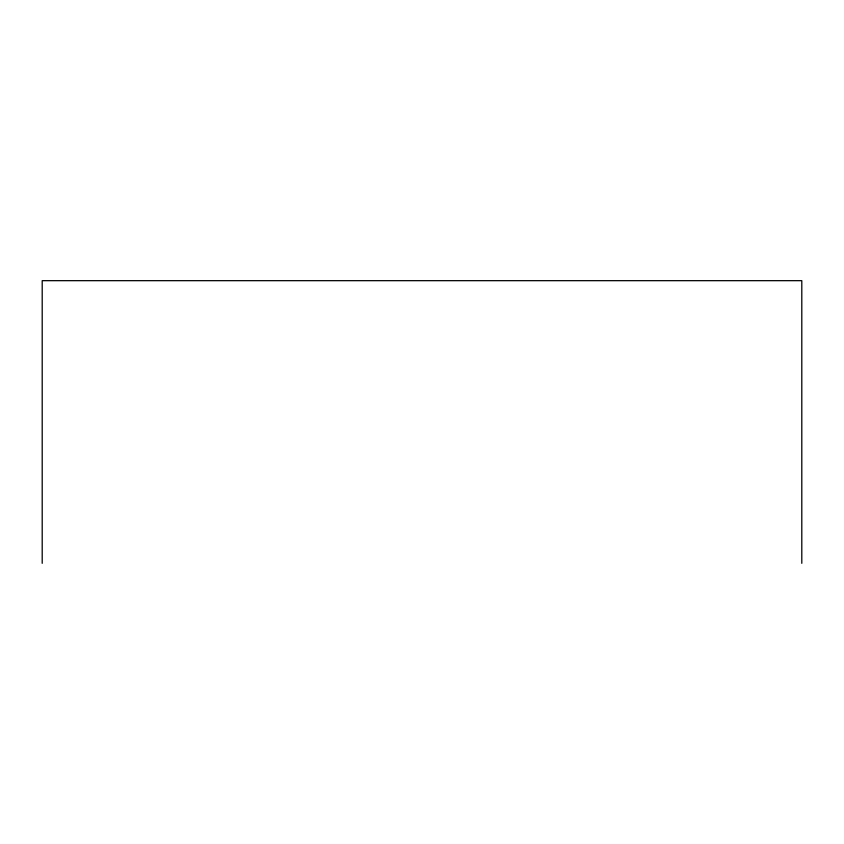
<?xml version="1.0" encoding="UTF-8"?>
<svg xmlns="http://www.w3.org/2000/svg" width="844" height="844" viewBox="0 0 844 844"><rect width="100%" height="100%" fill="white"/><g stroke="black" fill="none" stroke-linecap="round" stroke-linejoin="round"><path stroke-width="1.27" d="M801.8 563.328L801.8 280.672L42.2 280.672L42.2 563.328"/></g></svg>
